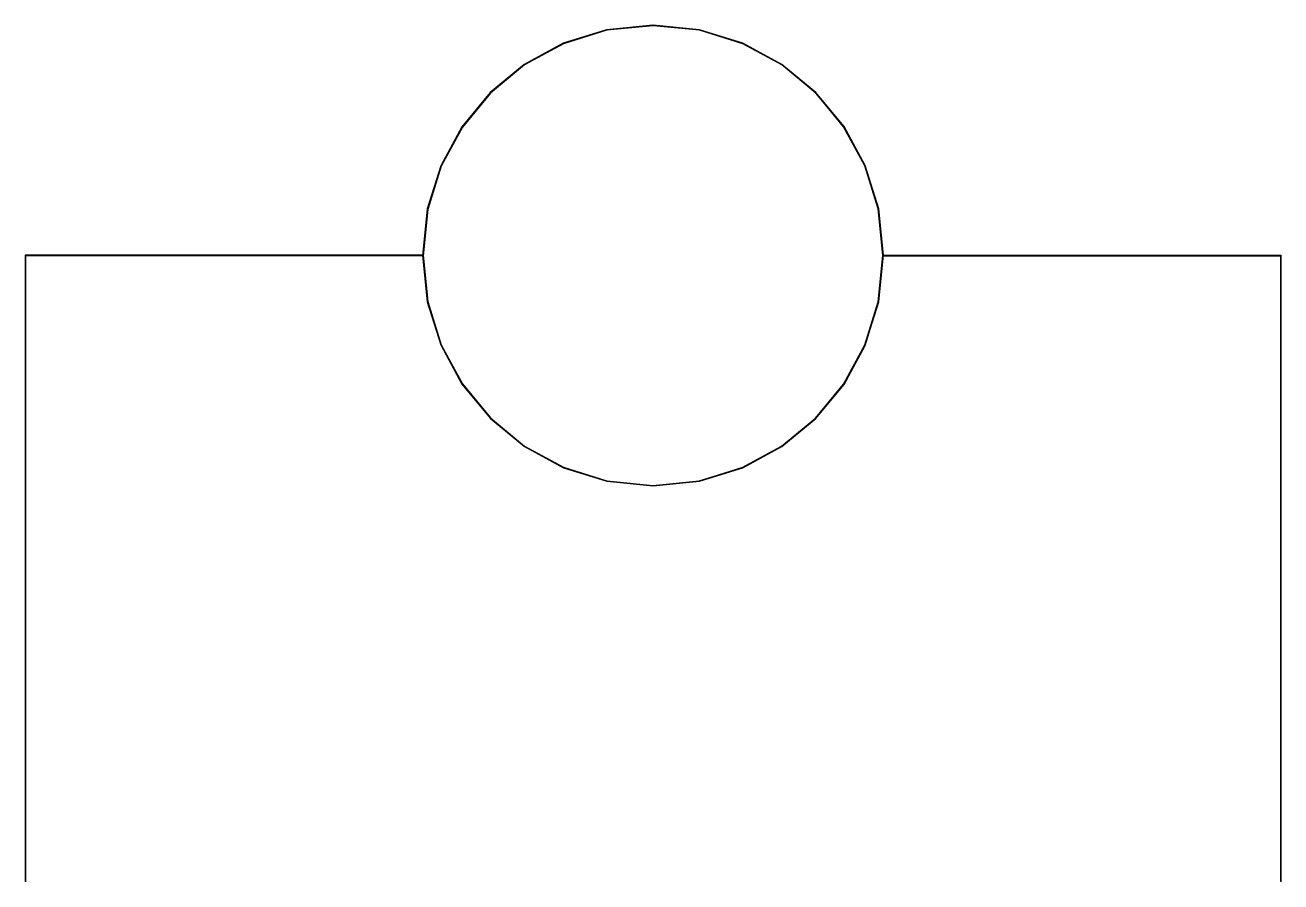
# Model space of a CAD drawing. Extents: x 1 to 47.7, y 0.2 to 35.
# Drawn here: x 37.8714 to 38.1715, y 11.9352 to 12.1399 of the extents above; entities that cross this region are included whole.
import ezdxf

# ---------------------------------------------------------------- set-up
doc = ezdxf.new("R2010")
doc.units = 0
doc.header["$MEASUREMENT"] = 0
for name, color, linetype in [('5_1___24__TARGET_LEDS___12', 7, 'CONTINUOUS'), ('6_2___8__INDEPENDENT_INPUT', 7, 'CONTINUOUS'), ('6_3___8__OPTOISO_INDEPENDE', 7, 'CONTINUOUS'), ('6_4___24__OPTOISO_INDEPEND', 7, 'CONTINUOUS'), ('6_5___8__INDEPENDENT_INPUT', 7, 'CONTINUOUS'), ('6_6___8__INDEPENDENT_INPUT', 7, 'CONTINUOUS'), ('6_7___8__OPTOISO_INDEPENDE', 7, 'CONTINUOUS'), ('6_8___8__OPTOISO_INDEPENDE', 7, 'CONTINUOUS')]:
    doc.layers.add(name, color=color, linetype=linetype)

msp = doc.modelspace()

# ---------------------------------------------------------------- linework, layer by layer
at = {"layer": '5_1___24__TARGET_LEDS___12'}
msp.add_lwpolyline([(38.02143, 12.0298), (38.03252, 12.03092), (38.04284, 12.03412), (38.05219, 12.03919), (38.06033, 12.0459), (38.06705, 12.05404), (38.07212, 12.06338), (38.07533, 12.07371), (38.07644, 12.08479), (38.07533, 12.09588), (38.07212, 12.10621), (38.06705, 12.11556), (38.06033, 12.1237), (38.05219, 12.13041), (38.04284, 12.13548), (38.03252, 12.13869), (38.02143, 12.1398), (38.01035, 12.13869), (38.00003, 12.13548), (37.99069, 12.13041), (37.98255, 12.1237), (37.97584, 12.11556), (37.97077, 12.10621), (37.96756, 12.09588), (37.96644, 12.08479), (37.96756, 12.07371), (37.97077, 12.06338), (37.97584, 12.05404), (37.98255, 12.0459), (37.99069, 12.03919), (38.00003, 12.03412), (38.01035, 12.03092)], close=True, dxfattribs=at)
for points in [[(37.96644, 12.08479), (37.87145, 12.08479), (37.87145, 11.93517)], [(38.07644, 12.08479), (38.17144, 12.08479), (38.17144, 11.93517)]]:
    msp.add_lwpolyline(points, dxfattribs=at)
at = {"layer": '6_2___8__INDEPENDENT_INPUT'}
msp.add_lwpolyline([(38.02144, 12.02994), (38.03253, 12.03105), (38.04286, 12.03426), (38.0522, 12.03933), (38.06034, 12.04604), (38.06706, 12.05418), (38.07213, 12.06352), (38.07534, 12.07385), (38.07646, 12.08494), (38.07534, 12.09602), (38.07213, 12.10635), (38.06706, 12.11569), (38.06034, 12.12383), (38.0522, 12.13054), (38.04286, 12.13561), (38.03253, 12.13882), (38.02144, 12.13993), (38.01036, 12.13882), (38.00005, 12.13561), (37.99071, 12.13054), (37.98257, 12.12383), (37.97585, 12.11569), (37.97078, 12.10635), (37.96757, 12.09602), (37.96646, 12.08494), (37.96757, 12.07385), (37.97078, 12.06352), (37.97585, 12.05418), (37.98257, 12.04604), (37.99071, 12.03933), (38.00005, 12.03426), (38.01036, 12.03105)], close=True, dxfattribs=at)
for points in [[(37.96644, 12.08491), (37.87145, 12.08491), (37.87145, 11.93527)], [(38.07644, 12.08491), (38.17144, 12.08491), (38.17144, 11.93527)]]:
    msp.add_lwpolyline(points, dxfattribs=at)
at = {"layer": '6_3___8__OPTOISO_INDEPENDE'}
msp.add_lwpolyline([(38.02143, 12.02991), (38.03252, 12.03103), (38.04284, 12.03424), (38.05219, 12.03931), (38.06033, 12.04602), (38.06705, 12.05416), (38.07212, 12.0635), (38.07533, 12.07383), (38.07644, 12.08491), (38.07533, 12.096), (38.07212, 12.10633), (38.06705, 12.11567), (38.06033, 12.12381), (38.05219, 12.13052), (38.04284, 12.13559), (38.03252, 12.1388), (38.02143, 12.13991), (38.01035, 12.1388), (38.00003, 12.13559), (37.99069, 12.13052), (37.98255, 12.12381), (37.97584, 12.11567), (37.97077, 12.10633), (37.96756, 12.096), (37.96644, 12.08491), (37.96756, 12.07383), (37.97077, 12.0635), (37.97584, 12.05416), (37.98255, 12.04602), (37.99069, 12.03931), (38.00003, 12.03424), (38.01035, 12.03103)], close=True, dxfattribs=at)
for points in [[(37.96644, 12.08491), (37.87145, 12.08491), (37.87145, 11.93527)], [(38.07644, 12.08491), (38.17144, 12.08491), (38.17144, 11.93527)]]:
    msp.add_lwpolyline(points, dxfattribs=at)
at = {"layer": '6_4___24__OPTOISO_INDEPEND'}
msp.add_lwpolyline([(38.02144, 12.02994), (38.03253, 12.03105), (38.04286, 12.03425), (38.0522, 12.03932), (38.06034, 12.04604), (38.06706, 12.05417), (38.07213, 12.06351), (38.07534, 12.07384), (38.07646, 12.08492), (38.07534, 12.09601), (38.07213, 12.10634), (38.06706, 12.11569), (38.06034, 12.12383), (38.0522, 12.13054), (38.04286, 12.13561), (38.03253, 12.13882), (38.02144, 12.13994), (38.01037, 12.13882), (38.00005, 12.13561), (37.99071, 12.13054), (37.98257, 12.12383), (37.97585, 12.11569), (37.97078, 12.10634), (37.96757, 12.09601), (37.96646, 12.08492), (37.96757, 12.07384), (37.97078, 12.06351), (37.97585, 12.05417), (37.98257, 12.04604), (37.99071, 12.03932), (38.00005, 12.03425), (38.01037, 12.03105)], close=True, dxfattribs=at)
for points in [[(37.96646, 12.08492), (37.87146, 12.08492), (37.87146, 11.93527)], [(38.07646, 12.08492), (38.17145, 12.08492), (38.17145, 11.93527)]]:
    msp.add_lwpolyline(points, dxfattribs=at)
at = {"layer": '6_5___8__INDEPENDENT_INPUT'}
msp.add_lwpolyline([(38.02144, 12.02994), (38.03253, 12.03105), (38.04286, 12.03426), (38.0522, 12.03933), (38.06034, 12.04604), (38.06706, 12.05418), (38.07213, 12.06352), (38.07534, 12.07385), (38.07646, 12.08494), (38.07534, 12.09602), (38.07213, 12.10635), (38.06706, 12.11569), (38.06034, 12.12383), (38.0522, 12.13054), (38.04286, 12.13561), (38.03253, 12.13882), (38.02144, 12.13993), (38.01037, 12.13882), (38.00005, 12.13561), (37.99071, 12.13054), (37.98257, 12.12383), (37.97585, 12.11569), (37.97078, 12.10635), (37.96757, 12.09602), (37.96646, 12.08494), (37.96757, 12.07385), (37.97078, 12.06352), (37.97585, 12.05418), (37.98257, 12.04604), (37.99071, 12.03933), (38.00005, 12.03426), (38.01037, 12.03105)], close=True, dxfattribs=at)
for points in [[(37.96635, 12.08493), (37.87135, 12.08493), (37.87135, 11.93527)], [(38.07635, 12.08493), (38.17144, 12.08493), (38.17144, 11.93527)]]:
    msp.add_lwpolyline(points, dxfattribs=at)
at = {"layer": '6_6___8__INDEPENDENT_INPUT'}
msp.add_lwpolyline([(38.02143, 12.02991), (38.03252, 12.03103), (38.04284, 12.03424), (38.05219, 12.03931), (38.06033, 12.04602), (38.06705, 12.05416), (38.07212, 12.0635), (38.07533, 12.07383), (38.07644, 12.08491), (38.07533, 12.096), (38.07212, 12.10633), (38.06705, 12.11567), (38.06033, 12.12381), (38.05219, 12.13052), (38.04284, 12.13559), (38.03252, 12.1388), (38.02143, 12.13991), (38.01035, 12.1388), (38.00003, 12.13559), (37.99069, 12.13052), (37.98255, 12.12381), (37.97584, 12.11567), (37.97077, 12.10633), (37.96756, 12.096), (37.96644, 12.08491), (37.96756, 12.07383), (37.97077, 12.0635), (37.97584, 12.05416), (37.98255, 12.04602), (37.99069, 12.03931), (38.00003, 12.03424), (38.01035, 12.03103)], close=True, dxfattribs=at)
for points in [[(37.96644, 12.08491), (37.87145, 12.08491), (37.87145, 11.93527)], [(38.07644, 12.08491), (38.17144, 12.08491), (38.17144, 11.93527)]]:
    msp.add_lwpolyline(points, dxfattribs=at)
at = {"layer": '6_7___8__OPTOISO_INDEPENDE'}
msp.add_lwpolyline([(38.02144, 12.02994), (38.03253, 12.03105), (38.04286, 12.03426), (38.0522, 12.03933), (38.06034, 12.04604), (38.06706, 12.05418), (38.07213, 12.06352), (38.07534, 12.07385), (38.07646, 12.08494), (38.07534, 12.09602), (38.07213, 12.10635), (38.06706, 12.11569), (38.06034, 12.12383), (38.0522, 12.13054), (38.04286, 12.13561), (38.03253, 12.13882), (38.02144, 12.13993), (38.01036, 12.13882), (38.00005, 12.13561), (37.99071, 12.13054), (37.98257, 12.12383), (37.97585, 12.11569), (37.97078, 12.10635), (37.96757, 12.09602), (37.96646, 12.08494), (37.96757, 12.07385), (37.97078, 12.06352), (37.97585, 12.05418), (37.98257, 12.04604), (37.99071, 12.03933), (38.00005, 12.03426), (38.01036, 12.03105)], close=True, dxfattribs=at)
for points in [[(37.96644, 12.08491), (37.87145, 12.08491), (37.87145, 11.93527)], [(38.07644, 12.08491), (38.17144, 12.08491), (38.17144, 11.93527)]]:
    msp.add_lwpolyline(points, dxfattribs=at)
at = {"layer": '6_8___8__OPTOISO_INDEPENDE'}
msp.add_lwpolyline([(38.02133, 12.02991), (38.03242, 12.03103), (38.04275, 12.03423), (38.05209, 12.0393), (38.06023, 12.04602), (38.06695, 12.05415), (38.07202, 12.0635), (38.07523, 12.07382), (38.07635, 12.08491), (38.07523, 12.09599), (38.07202, 12.10632), (38.06695, 12.11566), (38.06023, 12.1238), (38.05209, 12.13052), (38.04275, 12.13559), (38.03242, 12.13879), (38.02133, 12.13991), (38.01026, 12.13879), (37.99994, 12.13559), (37.9906, 12.13052), (37.98246, 12.1238), (37.97574, 12.11566), (37.97067, 12.10632), (37.96747, 12.09599), (37.96635, 12.08491), (37.96747, 12.07382), (37.97067, 12.0635), (37.97574, 12.05415), (37.98246, 12.04602), (37.9906, 12.0393), (37.99994, 12.03423), (38.01026, 12.03103)], close=True, dxfattribs=at)
for points in [[(37.96635, 12.08491), (37.87135, 12.08491), (37.87135, 11.93528)], [(38.07635, 12.08491), (38.17135, 12.08491), (38.17135, 11.93528)]]:
    msp.add_lwpolyline(points, dxfattribs=at)

doc.saveas('drawing.dxf')
